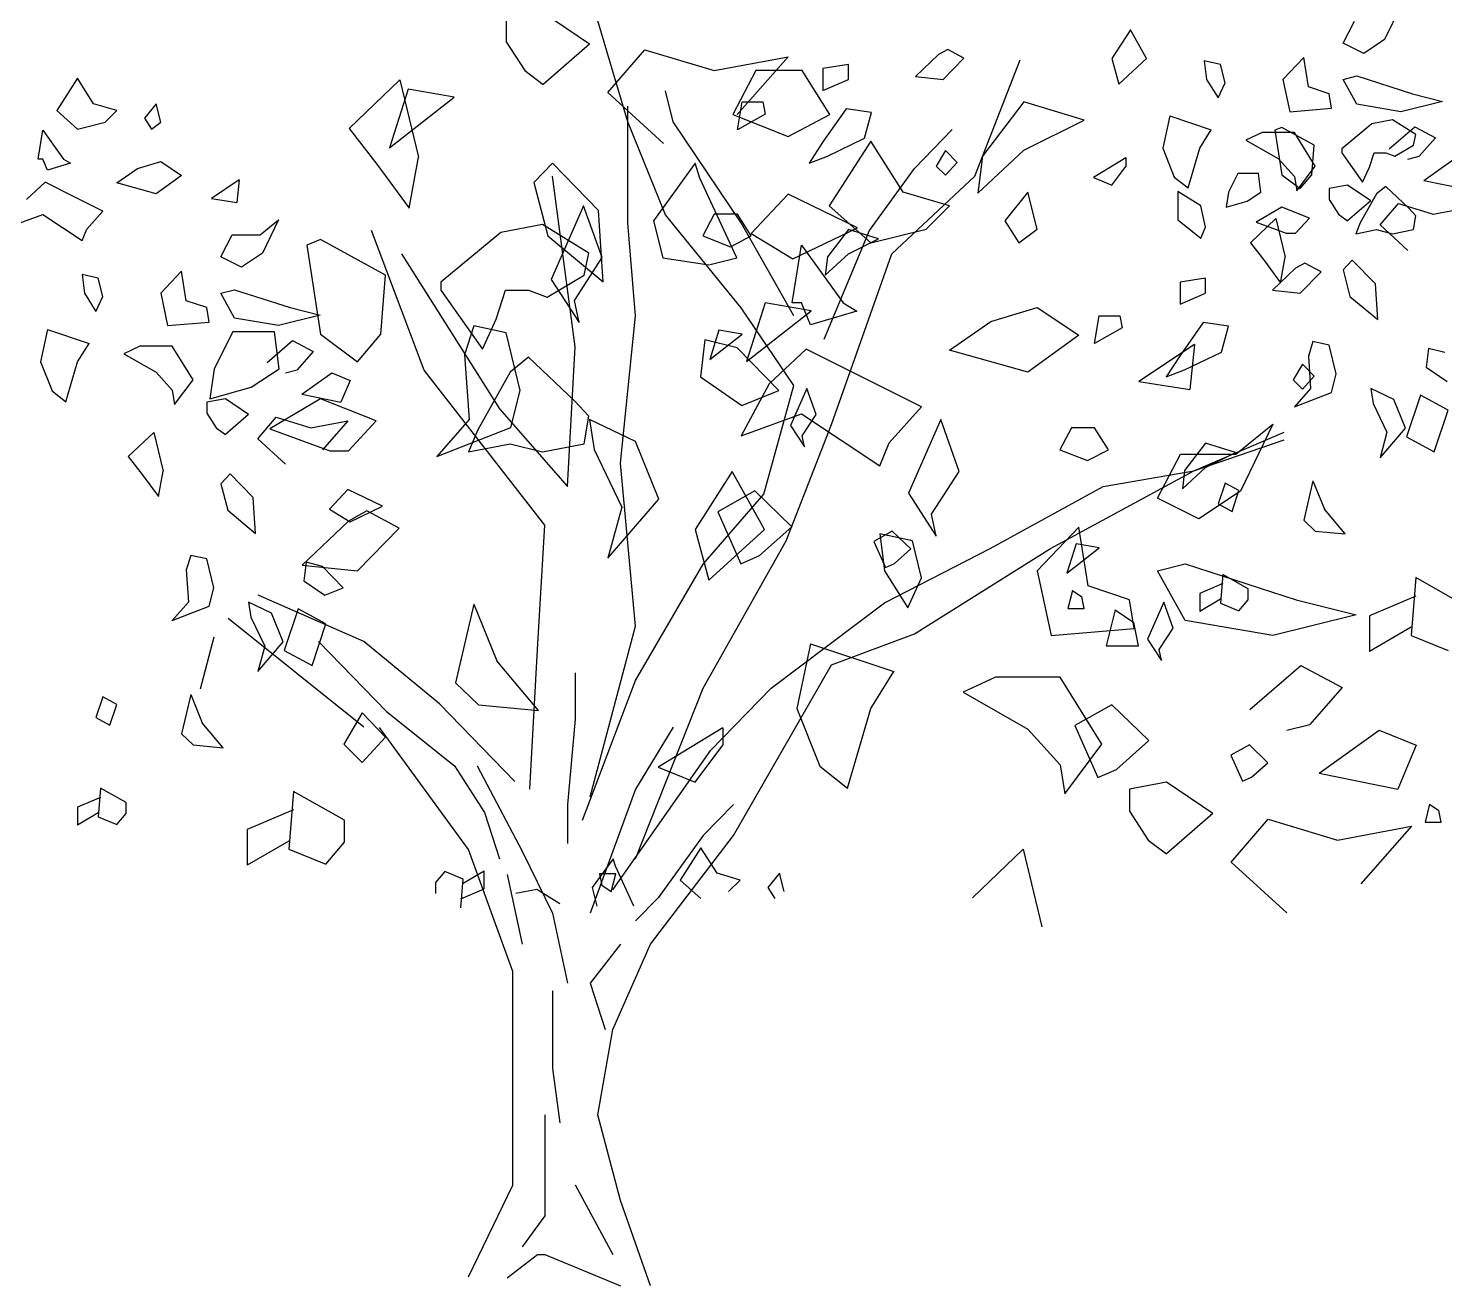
# Model space of a CAD drawing. Header units: millimetres. Extents: x 452.6 to 454.46, y 2596.55 to 2597.55.
# Drawn here: x 453.3054 to 453.7841, y 2596.5553 to 2596.9806 of the extents above; entities that cross this region are included whole.
import ezdxf

# ---------------------------------------------------------------- set-up
doc = ezdxf.new("R2010")
doc.units = ezdxf.units.MM
doc.header["$LTSCALE"] = 10
doc.layers.add('Vegetais', color=94, linetype='Continuous')

msp = doc.modelspace()

# ---------------------------------------------------------------- linework, layer by layer
at = {"layer": 'Vegetais'}
for p, q in [((453.76927, 2596.98807), (453.7638, 2596.97674)), ((453.4669, 2596.98344), (453.4669, 2596.97602)), ((453.49502, 2596.97524), (453.4794, 2596.98579)), ((453.50802, 2596.94894), (453.49783, 2596.98305)), ((453.74974, 2596.97557), (453.75365, 2596.98299)), ((453.67786, 2596.98007), (453.67161, 2596.9703)), ((453.68333, 2596.9703), (453.67786, 2596.98007)), ((453.4669, 2596.97602), (453.47315, 2596.96625)), ((453.49502, 2596.97524), (453.4794, 2596.96157)), ((453.50127, 2596.95883), (453.51377, 2596.97329)), ((453.51377, 2596.97329), (453.53721, 2596.96625)), ((453.61615, 2596.97343), (453.61302, 2596.97166)), ((453.62161, 2596.97049), (453.61615, 2596.97343)), ((453.75677, 2596.97205), (453.74974, 2596.97557)), ((453.7638, 2596.97674), (453.75677, 2596.97205)), ((453.53721, 2596.96625), (453.56221, 2596.97094)), ((453.56221, 2596.97094), (453.54502, 2596.95141)), ((453.58255, 2596.96835), (453.57396, 2596.96697)), ((453.58255, 2596.96327), (453.58255, 2596.96835)), ((453.61302, 2596.97166), (453.60521, 2596.96424)), ((453.61458, 2596.96327), (453.62161, 2596.97049)), ((453.62533, 2596.93057), (453.64061, 2596.96993)), ((453.67161, 2596.9703), (453.67396, 2596.96171)), ((453.67396, 2596.96171), (453.68333, 2596.9703)), ((453.70286, 2596.96952), (453.70365, 2596.96327)), ((453.70833, 2596.96835), (453.70286, 2596.96952)), ((453.7099, 2596.9621), (453.70833, 2596.96835)), ((453.73646, 2596.97069), (453.72943, 2596.96327)), ((453.73802, 2596.96072), (453.73646, 2596.97069)), ((453.32199, 2596.96364), (453.31496, 2596.95271)), ((453.32746, 2596.95505), (453.32199, 2596.96364)), ((453.43096, 2596.96313), (453.41377, 2596.94672)), ((453.43096, 2596.96313), (453.43721, 2596.93696)), ((453.47315, 2596.96625), (453.4794, 2596.96157)), ((453.55127, 2596.96625), (453.54346, 2596.95141)), ((453.5669, 2596.96625), (453.55127, 2596.96625)), ((453.57627, 2596.95141), (453.5669, 2596.96625)), ((453.57396, 2596.96697), (453.57396, 2596.95955)), ((453.57396, 2596.95955), (453.58255, 2596.96327)), ((453.60521, 2596.96424), (453.61458, 2596.96327)), ((453.70365, 2596.96327), (453.70755, 2596.95702)), ((453.72943, 2596.96327), (453.73177, 2596.95233)), ((453.74974, 2596.96327), (453.75443, 2596.96444)), ((453.75443, 2596.95486), (453.74974, 2596.96327)), ((453.75443, 2596.96444), (453.77318, 2596.95838)), ((453.43371, 2596.96002), (453.42746, 2596.9401)), ((453.44933, 2596.95729), (453.43371, 2596.96002)), ((453.52002, 2596.94164), (453.50127, 2596.95883)), ((453.52333, 2596.94894), (453.52077, 2596.95943)), ((453.70755, 2596.95702), (453.7099, 2596.9621)), ((453.74505, 2596.95838), (453.73802, 2596.96072)), ((453.74583, 2596.9535), (453.74505, 2596.95838)), ((453.77318, 2596.95838), (453.78333, 2596.95585)), ((453.33527, 2596.95271), (453.32746, 2596.95505)), ((453.34855, 2596.95505), (453.34465, 2596.95016)), ((453.35011, 2596.9488), (453.34855, 2596.95505)), ((453.42746, 2596.9401), (453.44933, 2596.95729)), ((453.54505, 2596.94627), (453.54661, 2596.95564)), ((453.54661, 2596.95564), (453.55365, 2596.95564)), ((453.55365, 2596.95564), (453.55443, 2596.95155)), ((453.6419, 2596.95571), (453.62783, 2596.93735)), ((453.66221, 2596.94946), (453.6419, 2596.95571)), ((453.73177, 2596.95233), (453.74583, 2596.9535)), ((453.76927, 2596.95233), (453.75443, 2596.95486)), ((453.78333, 2596.95585), (453.76927, 2596.95233)), ((453.31496, 2596.95271), (453.32199, 2596.94646)), ((453.32199, 2596.94646), (453.33136, 2596.9488)), ((453.33136, 2596.9488), (453.33527, 2596.95271)), ((453.34465, 2596.95016), (453.34699, 2596.94646)), ((453.34699, 2596.94646), (453.35011, 2596.9488)), ((453.54346, 2596.95141), (453.56221, 2596.94399)), ((453.55443, 2596.95155), (453.54505, 2596.94627)), ((453.56221, 2596.94399), (453.57627, 2596.95141)), ((453.58177, 2596.9533), (453.57396, 2596.94218)), ((453.59036, 2596.95213), (453.58177, 2596.9533)), ((453.58802, 2596.94335), (453.59036, 2596.95213)), ((453.6419, 2596.9393), (453.66221, 2596.94946)), ((453.69115, 2596.95096), (453.6888, 2596.94002)), ((453.69115, 2596.95096), (453.70521, 2596.94627)), ((453.76652, 2596.94958), (453.75949, 2596.94821)), ((453.77433, 2596.94469), (453.76652, 2596.94958)), ((453.30871, 2596.9363), (453.31027, 2596.94607)), ((453.31027, 2596.94607), (453.3173, 2596.9363)), ((453.41377, 2596.94672), (453.42315, 2596.93461)), ((453.60493, 2596.93319), (453.61768, 2596.94632)), ((453.7013, 2596.94002), (453.70521, 2596.94627)), ((453.7224, 2596.9453), (453.71693, 2596.94275)), ((453.73333, 2596.9453), (453.7224, 2596.9453)), ((453.72902, 2596.94704), (453.72668, 2596.94607)), ((453.72668, 2596.94607), (453.72902, 2596.93102)), ((453.73996, 2596.94099), (453.72902, 2596.94704)), ((453.74036, 2596.93397), (453.73333, 2596.9453)), ((453.75949, 2596.94821), (453.74933, 2596.93982)), ((453.76536, 2596.93983), (453.77396, 2596.94725)), ((453.77355, 2596.94099), (453.77433, 2596.94469)), ((453.77396, 2596.94725), (453.78099, 2596.94354)), ((453.57396, 2596.94218), (453.56927, 2596.93494)), ((453.57552, 2596.93729), (453.58802, 2596.94335)), ((453.59011, 2596.94236), (453.57605, 2596.92049)), ((453.60105, 2596.92518), (453.59011, 2596.94236)), ((453.61536, 2596.93924), (453.61224, 2596.93397)), ((453.61927, 2596.93514), (453.61536, 2596.93924)), ((453.62627, 2596.92485), (453.6419, 2596.9393)), ((453.6888, 2596.94002), (453.69271, 2596.93025)), ((453.6974, 2596.92655), (453.7013, 2596.94002)), ((453.71693, 2596.94275), (453.72786, 2596.9365)), ((453.73918, 2596.93102), (453.73996, 2596.94099)), ((453.74933, 2596.93982), (453.74933, 2596.93844)), ((453.7673, 2596.93727), (453.77355, 2596.94099)), ((453.78099, 2596.94354), (453.77552, 2596.93729)), ((453.31027, 2596.9363), (453.30871, 2596.9363)), ((453.31183, 2596.93258), (453.31027, 2596.9363)), ((453.31965, 2596.93493), (453.31183, 2596.93258)), ((453.3173, 2596.9363), (453.31965, 2596.93493)), ((453.3423, 2596.93318), (453.35011, 2596.93552)), ((453.35011, 2596.93552), (453.35715, 2596.93083)), ((453.42315, 2596.93461), (453.43408, 2596.91977)), ((453.43408, 2596.91977), (453.43721, 2596.93696)), ((453.48252, 2596.935), (453.47627, 2596.92836)), ((453.49815, 2596.91899), (453.48252, 2596.935)), ((453.53074, 2596.93494), (453.51668, 2596.91541)), ((453.5323, 2596.92986), (453.53074, 2596.93494)), ((453.56927, 2596.93494), (453.57552, 2596.93729)), ((453.61536, 2596.93085), (453.61927, 2596.93514)), ((453.62783, 2596.93735), (453.62627, 2596.92485)), ((453.6763, 2596.93671), (453.66536, 2596.93007)), ((453.6763, 2596.93671), (453.6763, 2596.93377)), ((453.72786, 2596.9365), (453.73333, 2596.93046)), ((453.74933, 2596.93844), (453.75636, 2596.92849)), ((453.75871, 2596.93357), (453.76027, 2596.93844)), ((453.76027, 2596.93844), (453.76418, 2596.93844)), ((453.76418, 2596.93844), (453.7673, 2596.93727)), ((453.77161, 2596.93632), (453.77552, 2596.93729)), ((453.77708, 2596.92908), (453.78724, 2596.93632)), ((453.33527, 2596.92829), (453.3423, 2596.93318)), ((453.35715, 2596.93083), (453.34855, 2596.92458)), ((453.49018, 2596.87284), (453.48255, 2596.93057)), ((453.61224, 2596.93397), (453.61536, 2596.93085)), ((453.66536, 2596.93007), (453.67161, 2596.92752)), ((453.67161, 2596.92752), (453.6763, 2596.93377)), ((453.69271, 2596.93025), (453.6974, 2596.92655)), ((453.71418, 2596.93141), (453.71105, 2596.92516)), ((453.72121, 2596.93141), (453.71418, 2596.93141)), ((453.72199, 2596.92516), (453.72121, 2596.93141)), ((453.72902, 2596.93102), (453.73527, 2596.92633)), ((453.73333, 2596.93046), (453.73411, 2596.92557)), ((453.73411, 2596.92557), (453.74036, 2596.93397)), ((453.73527, 2596.92633), (453.73918, 2596.93102)), ((453.75636, 2596.92849), (453.75871, 2596.93357)), ((453.31105, 2596.92849), (453.3048, 2596.92263)), ((453.32043, 2596.9238), (453.31105, 2596.92849)), ((453.34855, 2596.92458), (453.33527, 2596.92829)), ((453.37668, 2596.92927), (453.3673, 2596.92302)), ((453.37668, 2596.92927), (453.3759, 2596.92164)), ((453.47627, 2596.92836), (453.48096, 2596.91039)), ((453.61668, 2596.92049), (453.60105, 2596.92518)), ((453.64324, 2596.92518), (453.63543, 2596.91541)), ((453.64636, 2596.91268), (453.64324, 2596.92518)), ((453.70168, 2596.92047), (453.69386, 2596.92536)), ((453.69386, 2596.92536), (453.69386, 2596.91579)), ((453.71105, 2596.92516), (453.71027, 2596.92008)), ((453.7173, 2596.92204), (453.72199, 2596.92516)), ((453.7513, 2596.92752), (453.74505, 2596.92635)), ((453.74505, 2596.92635), (453.74505, 2596.92264)), ((453.75911, 2596.92225), (453.7513, 2596.92752)), ((453.76418, 2596.92711), (453.76105, 2596.92458)), ((453.77199, 2596.91969), (453.76418, 2596.92711)), ((453.77708, 2596.92908), (453.79036, 2596.92635)), ((453.33058, 2596.91872), (453.32043, 2596.9238)), ((453.3673, 2596.92302), (453.3759, 2596.92164)), ((453.49308, 2596.92057), (453.48215, 2596.89557)), ((453.49933, 2596.90299), (453.49308, 2596.92057)), ((453.56221, 2596.92446), (453.54971, 2596.91118)), ((453.58565, 2596.91313), (453.56221, 2596.92446)), ((453.57605, 2596.92049), (453.59011, 2596.90799)), ((453.60886, 2596.91268), (453.61668, 2596.92049)), ((453.70324, 2596.91325), (453.70168, 2596.92047)), ((453.71027, 2596.92008), (453.7173, 2596.92204)), ((453.72902, 2596.92008), (453.72043, 2596.915)), ((453.7384, 2596.91638), (453.72902, 2596.92008)), ((453.74505, 2596.92264), (453.74818, 2596.91775)), ((453.75911, 2596.92225), (453.7513, 2596.91541)), ((453.76105, 2596.92458), (453.75558, 2596.91482)), ((453.76224, 2596.91405), (453.76849, 2596.92127)), ((453.76849, 2596.92127), (453.78021, 2596.91775)), ((453.78021, 2596.91775), (453.79271, 2596.9201)), ((453.30011, 2596.91383), (453.31027, 2596.91755)), ((453.31027, 2596.91755), (453.32355, 2596.90875)), ((453.32511, 2596.91266), (453.33058, 2596.91872)), ((453.38371, 2596.91071), (453.38996, 2596.91579)), ((453.38996, 2596.91579), (453.38449, 2596.90446)), ((453.49971, 2596.89477), (453.49815, 2596.91899)), ((453.51668, 2596.91541), (453.5198, 2596.90291)), ((453.53724, 2596.91775), (453.53333, 2596.91033)), ((453.54505, 2596.91775), (453.53724, 2596.91775)), ((453.54974, 2596.91033), (453.54505, 2596.91775)), ((453.63543, 2596.91541), (453.64011, 2596.90799)), ((453.69386, 2596.91579), (453.70168, 2596.90954)), ((453.72708, 2596.91619), (453.71849, 2596.90799)), ((453.72708, 2596.91619), (453.73021, 2596.90311)), ((453.73371, 2596.9113), (453.7384, 2596.91638)), ((453.74818, 2596.91775), (453.7513, 2596.91541)), ((453.77433, 2596.91716), (453.77199, 2596.91969)), ((453.77355, 2596.91247), (453.77433, 2596.91716)), ((453.32355, 2596.90875), (453.32511, 2596.91266)), ((453.37043, 2596.90329), (453.37433, 2596.91071)), ((453.37433, 2596.91071), (453.38371, 2596.91071)), ((453.46511, 2596.9115), (453.4448, 2596.89471)), ((453.47918, 2596.91424), (453.46511, 2596.9115)), ((453.4948, 2596.90447), (453.47918, 2596.91424)), ((453.48096, 2596.91039), (453.49971, 2596.89477)), ((453.54971, 2596.91118), (453.56377, 2596.90258)), ((453.56377, 2596.90258), (453.58565, 2596.91313)), ((453.58255, 2596.91249), (453.57552, 2596.9033)), ((453.59271, 2596.90936), (453.58255, 2596.91249)), ((453.59011, 2596.90799), (453.60886, 2596.91268)), ((453.64011, 2596.90799), (453.64636, 2596.91268)), ((453.70168, 2596.90954), (453.70324, 2596.91325)), ((453.72043, 2596.915), (453.73058, 2596.9113)), ((453.73058, 2596.9113), (453.73371, 2596.9113)), ((453.75558, 2596.91482), (453.75402, 2596.9111)), ((453.75402, 2596.9111), (453.76105, 2596.91247)), ((453.76105, 2596.91247), (453.76652, 2596.9111)), ((453.77161, 2596.90546), (453.76224, 2596.91405)), ((453.76652, 2596.9111), (453.77355, 2596.91247)), ((453.40418, 2596.90916), (453.39949, 2596.90721)), ((453.39949, 2596.90721), (453.40418, 2596.87713)), ((453.42605, 2596.89705), (453.40418, 2596.90916)), ((453.53333, 2596.91033), (453.54271, 2596.90663)), ((453.54271, 2596.90663), (453.54974, 2596.91033)), ((453.56355, 2596.88768), (453.56668, 2596.90721)), ((453.56668, 2596.90721), (453.58074, 2596.88768)), ((453.58255, 2596.90429), (453.59271, 2596.90936)), ((453.71849, 2596.90799), (453.72318, 2596.90194)), ((453.37746, 2596.89977), (453.37043, 2596.90329)), ((453.38449, 2596.90446), (453.37746, 2596.89977)), ((453.48996, 2596.88854), (453.49933, 2596.90299)), ((453.49324, 2596.89705), (453.4948, 2596.90447)), ((453.5198, 2596.90291), (453.53543, 2596.90057)), ((453.53543, 2596.90057), (453.5448, 2596.90291)), ((453.57474, 2596.89705), (453.58255, 2596.90429)), ((453.57552, 2596.9033), (453.57474, 2596.89705)), ((453.72318, 2596.90194), (453.72865, 2596.89452)), ((453.72865, 2596.89452), (453.73021, 2596.90311)), ((453.73683, 2596.90114), (453.73371, 2596.89938)), ((453.7423, 2596.89821), (453.73683, 2596.90114)), ((453.75286, 2596.90213), (453.74974, 2596.89882)), ((453.76068, 2596.89413), (453.75286, 2596.90213)), ((453.32902, 2596.89607), (453.32355, 2596.89724)), ((453.32355, 2596.89724), (453.32433, 2596.89099)), ((453.33058, 2596.88982), (453.32902, 2596.89607)), ((453.35715, 2596.89841), (453.35011, 2596.89099)), ((453.35871, 2596.88844), (453.35715, 2596.89841)), ((453.42449, 2596.87713), (453.42605, 2596.89705)), ((453.48074, 2596.88963), (453.49324, 2596.89705)), ((453.70324, 2596.89607), (453.69465, 2596.89469)), ((453.70324, 2596.89099), (453.70324, 2596.89607)), ((453.73371, 2596.89938), (453.7259, 2596.89196)), ((453.73527, 2596.89099), (453.7423, 2596.89821)), ((453.74974, 2596.89882), (453.75208, 2596.88983)), ((453.37043, 2596.89099), (453.37511, 2596.89216)), ((453.37511, 2596.89216), (453.39386, 2596.8861)), ((453.4448, 2596.89471), (453.4448, 2596.89197)), ((453.4448, 2596.89197), (453.45886, 2596.87205)), ((453.46355, 2596.88221), (453.46668, 2596.89197)), ((453.46668, 2596.89197), (453.47449, 2596.89197)), ((453.47449, 2596.89197), (453.48074, 2596.88963)), ((453.48215, 2596.89557), (453.49152, 2596.88111)), ((453.69465, 2596.89469), (453.69465, 2596.88727)), ((453.7259, 2596.89196), (453.73527, 2596.89099)), ((453.76146, 2596.88202), (453.76068, 2596.89413)), ((453.32433, 2596.89099), (453.32824, 2596.88474)), ((453.32824, 2596.88474), (453.33058, 2596.88982)), ((453.35011, 2596.89099), (453.35246, 2596.88005)), ((453.36574, 2596.8861), (453.35871, 2596.88844)), ((453.37511, 2596.88258), (453.37043, 2596.89099)), ((453.49152, 2596.88111), (453.48996, 2596.88854)), ((453.5544, 2596.88774), (453.54815, 2596.86782)), ((453.57002, 2596.885), (453.5544, 2596.88774)), ((453.56668, 2596.88768), (453.56355, 2596.88768)), ((453.5698, 2596.88025), (453.56668, 2596.88768)), ((453.58074, 2596.88768), (453.58543, 2596.88494)), ((453.69465, 2596.88727), (453.70324, 2596.89099)), ((453.75208, 2596.88983), (453.76146, 2596.88202)), ((453.36652, 2596.88122), (453.36574, 2596.8861)), ((453.38996, 2596.88005), (453.37511, 2596.88258)), ((453.40402, 2596.88357), (453.38996, 2596.88005)), ((453.39386, 2596.8861), (453.40402, 2596.88357)), ((453.45886, 2596.87205), (453.46355, 2596.88221)), ((453.54815, 2596.86782), (453.57002, 2596.885)), ((453.58543, 2596.88494), (453.5698, 2596.88025)), ((453.63074, 2596.88143), (453.64636, 2596.88611)), ((453.64636, 2596.88611), (453.66043, 2596.87674)), ((453.66574, 2596.87399), (453.6673, 2596.88336)), ((453.6673, 2596.88336), (453.67433, 2596.88336)), ((453.67433, 2596.88336), (453.67511, 2596.87927)), ((453.31183, 2596.87868), (453.30949, 2596.86774)), ((453.31183, 2596.87868), (453.3259, 2596.87399)), ((453.35246, 2596.88005), (453.36652, 2596.88122)), ((453.37449, 2596.87791), (453.36824, 2596.86541)), ((453.38855, 2596.87791), (453.37449, 2596.87791)), ((453.39011, 2596.86541), (453.38855, 2596.87791)), ((453.40418, 2596.87713), (453.41668, 2596.86775)), ((453.41668, 2596.86775), (453.42449, 2596.87713)), ((453.45596, 2596.87993), (453.45283, 2596.87016)), ((453.4669, 2596.87758), (453.45596, 2596.87993)), ((453.47158, 2596.85805), (453.4669, 2596.87758)), ((453.5388, 2596.8785), (453.53568, 2596.86854)), ((453.53568, 2596.86854), (453.54661, 2596.87713)), ((453.54661, 2596.87713), (453.5388, 2596.8785)), ((453.61668, 2596.87166), (453.63074, 2596.88143)), ((453.67511, 2596.87927), (453.66574, 2596.87399)), ((453.70246, 2596.88102), (453.69465, 2596.86989)), ((453.71105, 2596.87985), (453.70246, 2596.88102)), ((453.70871, 2596.87107), (453.71105, 2596.87985)), ((453.32199, 2596.86774), (453.3259, 2596.87399)), ((453.34308, 2596.87302), (453.33761, 2596.87047)), ((453.35402, 2596.87302), (453.34308, 2596.87302)), ((453.36105, 2596.86169), (453.35402, 2596.87302)), ((453.38605, 2596.86755), (453.39465, 2596.87497)), ((453.39465, 2596.87497), (453.40168, 2596.87125)), ((453.53408, 2596.87524), (453.53252, 2596.86274)), ((453.54502, 2596.8725), (453.53408, 2596.87524)), ((453.55908, 2596.85805), (453.54502, 2596.8725)), ((453.66043, 2596.87674), (453.64324, 2596.86424)), ((453.69949, 2596.87361), (453.68074, 2596.86111)), ((453.69949, 2596.87361), (453.69793, 2596.85838)), ((453.73958, 2596.8746), (453.73802, 2596.86971)), ((453.74505, 2596.87343), (453.73958, 2596.8746)), ((453.7474, 2596.86366), (453.74505, 2596.87343)), ((453.77865, 2596.87225), (453.77786, 2596.866)), ((453.78411, 2596.87088), (453.77865, 2596.87225)), ((453.30949, 2596.86774), (453.3134, 2596.85797)), ((453.31808, 2596.85427), (453.32199, 2596.86774)), ((453.33761, 2596.87047), (453.34855, 2596.86422)), ((453.40168, 2596.87125), (453.39621, 2596.865)), ((453.45283, 2596.87016), (453.4544, 2596.84829)), ((453.47449, 2596.86932), (453.46824, 2596.86424)), ((453.49011, 2596.85447), (453.47449, 2596.86932)), ((453.56824, 2596.87205), (453.55574, 2596.86033)), ((453.58699, 2596.86268), (453.56824, 2596.87205)), ((453.64324, 2596.86424), (453.61668, 2596.87166)), ((453.69465, 2596.86989), (453.68996, 2596.86266)), ((453.69621, 2596.865), (453.70871, 2596.87107)), ((453.73802, 2596.86971), (453.7388, 2596.85877)), ((453.34855, 2596.86422), (453.35402, 2596.85818)), ((453.36824, 2596.86541), (453.36668, 2596.85525)), ((453.38074, 2596.85916), (453.39011, 2596.86541)), ((453.3923, 2596.86404), (453.39621, 2596.865)), ((453.39777, 2596.8568), (453.40793, 2596.86404)), ((453.40793, 2596.86404), (453.41418, 2596.86149)), ((453.46824, 2596.86424), (453.4573, 2596.84471)), ((453.53252, 2596.86274), (453.54658, 2596.85297)), ((453.6073, 2596.85252), (453.58699, 2596.86268)), ((453.68996, 2596.86266), (453.69621, 2596.865)), ((453.73605, 2596.86696), (453.73293, 2596.86169)), ((453.73996, 2596.86286), (453.73605, 2596.86696)), ((453.73605, 2596.85857), (453.73996, 2596.86286)), ((453.74583, 2596.85741), (453.7474, 2596.86366)), ((453.77786, 2596.866), (453.7849, 2596.86111)), ((453.3134, 2596.85797), (453.31808, 2596.85427)), ((453.35402, 2596.85818), (453.3548, 2596.85329)), ((453.3548, 2596.85329), (453.36105, 2596.86169)), ((453.36668, 2596.85525), (453.38074, 2596.85916)), ((453.41418, 2596.86149), (453.41105, 2596.85407)), ((453.46846, 2596.84555), (453.47158, 2596.85805)), ((453.55574, 2596.86033), (453.54636, 2596.84275)), ((453.54658, 2596.85297), (453.55908, 2596.85805)), ((453.56849, 2596.85877), (453.56302, 2596.84627)), ((453.57161, 2596.84999), (453.56849, 2596.85877)), ((453.68074, 2596.86111), (453.69793, 2596.85838)), ((453.73293, 2596.86169), (453.73605, 2596.85857)), ((453.7388, 2596.85877), (453.73333, 2596.85252)), ((453.75911, 2596.85877), (453.7599, 2596.85369)), ((453.76693, 2596.85507), (453.75911, 2596.85877)), ((453.37199, 2596.85524), (453.36574, 2596.85407)), ((453.36574, 2596.85407), (453.36574, 2596.85036)), ((453.3798, 2596.84997), (453.37199, 2596.85524)), ((453.40418, 2596.85525), (453.38699, 2596.8451)), ((453.39777, 2596.8568), (453.41105, 2596.85407)), ((453.42293, 2596.84783), (453.40418, 2596.85525)), ((453.4948, 2596.84939), (453.49011, 2596.85447)), ((453.73333, 2596.85252), (453.74583, 2596.85741)), ((453.7599, 2596.85369), (453.76458, 2596.84393)), ((453.7599, 2596.85369), (453.76458, 2596.84393)), ((453.77083, 2596.8453), (453.76693, 2596.85507)), ((453.7759, 2596.8565), (453.77121, 2596.84244)), ((453.78527, 2596.85143), (453.7759, 2596.8565)), ((453.36574, 2596.85036), (453.36886, 2596.84547)), ((453.3798, 2596.84997), (453.37199, 2596.84313)), ((453.38293, 2596.84177), (453.38918, 2596.84899)), ((453.38918, 2596.84899), (453.4009, 2596.84547)), ((453.4544, 2596.84829), (453.44346, 2596.83579)), ((453.49324, 2596.84002), (453.4948, 2596.84939)), ((453.49502, 2596.84829), (453.49658, 2596.83813)), ((453.51065, 2596.84086), (453.49502, 2596.84829)), ((453.54636, 2596.84275), (453.56668, 2596.85018)), ((453.56668, 2596.85018), (453.59324, 2596.8326)), ((453.56693, 2596.84275), (453.57161, 2596.84999)), ((453.59636, 2596.84041), (453.6073, 2596.85252)), ((453.61377, 2596.84829), (453.60283, 2596.82329)), ((453.62002, 2596.83071), (453.61377, 2596.84829)), ((453.78058, 2596.83736), (453.78527, 2596.85143)), ((453.34777, 2596.84391), (453.33918, 2596.83571)), ((453.34777, 2596.84391), (453.3509, 2596.83083)), ((453.36886, 2596.84547), (453.37199, 2596.84313)), ((453.38699, 2596.8451), (453.4073, 2596.83768)), ((453.4009, 2596.84547), (453.4134, 2596.84782)), ((453.4134, 2596.84782), (453.4048, 2596.83805)), ((453.41355, 2596.83768), (453.42293, 2596.84783)), ((453.44346, 2596.83579), (453.46846, 2596.84555)), ((453.4573, 2596.84471), (453.45418, 2596.83729)), ((453.56302, 2596.84627), (453.56771, 2596.83905)), ((453.65793, 2596.84547), (453.65402, 2596.83805)), ((453.66574, 2596.84547), (453.65793, 2596.84547)), ((453.67043, 2596.83805), (453.66574, 2596.84547)), ((453.69927, 2596.83086), (453.72986, 2596.84397)), ((453.71355, 2596.8365), (453.72605, 2596.84666)), ((453.72605, 2596.84666), (453.71511, 2596.824)), ((453.76224, 2596.83533), (453.77083, 2596.8453)), ((453.76458, 2596.84393), (453.76224, 2596.83533)), ((453.3923, 2596.83318), (453.38293, 2596.84177)), ((453.45418, 2596.83729), (453.46824, 2596.84002)), ((453.46824, 2596.84002), (453.47918, 2596.83729)), ((453.47918, 2596.83729), (453.49324, 2596.84002)), ((453.51846, 2596.82133), (453.51065, 2596.84086)), ((453.56771, 2596.83905), (453.56693, 2596.84275)), ((453.59324, 2596.8326), (453.59636, 2596.84041)), ((453.70324, 2596.84021), (453.69621, 2596.83102)), ((453.69927, 2596.83086), (453.72986, 2596.84136)), ((453.7134, 2596.83708), (453.70324, 2596.84021)), ((453.77121, 2596.84244), (453.78058, 2596.83736)), ((453.33918, 2596.83571), (453.34386, 2596.82966)), ((453.4073, 2596.83768), (453.41355, 2596.83768)), ((453.49658, 2596.83813), (453.50596, 2596.8186)), ((453.49658, 2596.83813), (453.50596, 2596.8186)), ((453.65402, 2596.83805), (453.6634, 2596.83435)), ((453.6634, 2596.83435), (453.67043, 2596.83805)), ((453.68699, 2596.82166), (453.6948, 2596.8365)), ((453.6948, 2596.8365), (453.71355, 2596.8365)), ((453.70324, 2596.832), (453.7134, 2596.83708)), ((453.34386, 2596.82966), (453.34933, 2596.82224)), ((453.34933, 2596.82224), (453.3509, 2596.83083)), ((453.37355, 2596.82985), (453.37043, 2596.82654)), ((453.38136, 2596.82185), (453.37355, 2596.82985)), ((453.54324, 2596.83064), (453.53074, 2596.81111)), ((453.55418, 2596.81111), (453.54324, 2596.83064)), ((453.61065, 2596.81625), (453.62002, 2596.83071)), ((453.69543, 2596.82477), (453.70324, 2596.832)), ((453.69621, 2596.83102), (453.69543, 2596.82477)), ((453.37043, 2596.82654), (453.37277, 2596.81755)), ((453.4134, 2596.82458), (453.40715, 2596.81794)), ((453.42511, 2596.81891), (453.4134, 2596.82458)), ((453.7099, 2596.82674), (453.70755, 2596.81971)), ((453.71458, 2596.82421), (453.7099, 2596.82674)), ((453.73958, 2596.82752), (453.73646, 2596.81424)), ((453.73958, 2596.82752), (453.74349, 2596.81796)), ((453.38215, 2596.80974), (453.38136, 2596.82185)), ((453.50127, 2596.80141), (453.51846, 2596.82133)), ((453.5509, 2596.82408), (453.5384, 2596.81705)), ((453.5634, 2596.81197), (453.5509, 2596.82408)), ((453.60283, 2596.82329), (453.61221, 2596.80883)), ((453.70105, 2596.81463), (453.68699, 2596.82166)), ((453.71511, 2596.824), (453.70105, 2596.81463)), ((453.70755, 2596.81971), (453.71224, 2596.81718)), ((453.71224, 2596.81718), (453.71458, 2596.82421)), ((453.37277, 2596.81755), (453.38215, 2596.80974)), ((453.40715, 2596.81794), (453.41418, 2596.81364)), ((453.4198, 2596.81736), (453.41355, 2596.81385)), ((453.41418, 2596.81364), (453.42511, 2596.81891)), ((453.43074, 2596.8115), (453.4198, 2596.81736)), ((453.50596, 2596.8186), (453.50127, 2596.80141)), ((453.5384, 2596.81705), (453.54621, 2596.79947)), ((453.61221, 2596.80883), (453.61065, 2596.81625)), ((453.75052, 2596.80955), (453.74349, 2596.81796)), ((453.41355, 2596.81385), (453.39793, 2596.799)), ((453.41668, 2596.79705), (453.43074, 2596.8115)), ((453.53074, 2596.81111), (453.53543, 2596.79393)), ((453.53543, 2596.79393), (453.55418, 2596.81111)), ((453.55246, 2596.80221), (453.5634, 2596.81197)), ((453.5974, 2596.81054), (453.59115, 2596.80702)), ((453.60365, 2596.80447), (453.5974, 2596.81054)), ((453.66043, 2596.81189), (453.64636, 2596.79705)), ((453.66355, 2596.79197), (453.66043, 2596.81189)), ((453.73646, 2596.81424), (453.74036, 2596.81054)), ((453.74036, 2596.81054), (453.75052, 2596.80955)), ((453.59115, 2596.80702), (453.59505, 2596.79822)), ((453.60418, 2596.80721), (453.59324, 2596.80955)), ((453.59324, 2596.80955), (453.5948, 2596.79705)), ((453.6073, 2596.79471), (453.60418, 2596.80721)), ((453.65949, 2596.80622), (453.65636, 2596.79625)), ((453.6673, 2596.80485), (453.65949, 2596.80622)), ((453.36027, 2596.80232), (453.35871, 2596.79743)), ((453.36574, 2596.80114), (453.36027, 2596.80232)), ((453.36808, 2596.79138), (453.36574, 2596.80114)), ((453.54621, 2596.79947), (453.55246, 2596.80221)), ((453.59818, 2596.7996), (453.60365, 2596.80447)), ((453.65636, 2596.79625), (453.6673, 2596.80485)), ((453.35871, 2596.79743), (453.35949, 2596.78649)), ((453.39793, 2596.799), (453.41668, 2596.79705)), ((453.39933, 2596.79997), (453.39855, 2596.79372)), ((453.4048, 2596.7986), (453.39933, 2596.79997)), ((453.41183, 2596.79138), (453.4048, 2596.7986)), ((453.5948, 2596.79705), (453.60261, 2596.78455)), ((453.59505, 2596.79822), (453.59818, 2596.7996)), ((453.64636, 2596.79705), (453.65105, 2596.77518)), ((453.68699, 2596.79705), (453.69636, 2596.79939)), ((453.69636, 2596.78025), (453.68699, 2596.79705)), ((453.69636, 2596.79939), (453.73386, 2596.78729)), ((453.70911, 2596.79588), (453.70833, 2596.78611)), ((453.71771, 2596.791), (453.70911, 2596.79588)), ((453.36652, 2596.78513), (453.36808, 2596.79138)), ((453.39855, 2596.79372), (453.40558, 2596.78883)), ((453.40558, 2596.78883), (453.41183, 2596.79138)), ((453.60261, 2596.78455), (453.6073, 2596.79471)), ((453.67761, 2596.78729), (453.66355, 2596.79197)), ((453.70911, 2596.79275), (453.7013, 2596.78944)), ((453.71771, 2596.78729), (453.71771, 2596.791)), ((453.77433, 2596.79479), (453.77277, 2596.77525)), ((453.79152, 2596.78502), (453.77433, 2596.79479)), ((453.35949, 2596.78649), (453.35402, 2596.78024)), ((453.3798, 2596.78649), (453.38058, 2596.78141)), ((453.38761, 2596.78279), (453.3798, 2596.78649)), ((453.4188, 2596.77313), (453.38308, 2596.78887)), ((453.65833, 2596.79041), (453.65677, 2596.78436)), ((453.65833, 2596.79041), (453.66146, 2596.78827)), ((453.66224, 2596.78436), (453.66146, 2596.78827)), ((453.67918, 2596.77752), (453.67761, 2596.78729)), ((453.68918, 2596.78649), (453.68371, 2596.77399)), ((453.6923, 2596.77771), (453.68918, 2596.78649)), ((453.7013, 2596.78944), (453.7013, 2596.78338)), ((453.70833, 2596.78749), (453.7013, 2596.78338)), ((453.70833, 2596.78611), (453.71458, 2596.78358)), ((453.71458, 2596.78358), (453.71771, 2596.78729)), ((453.73386, 2596.78729), (453.75418, 2596.78221)), ((453.77433, 2596.78854), (453.75871, 2596.78189)), ((453.35402, 2596.78024), (453.36652, 2596.78513)), ((453.38058, 2596.78141), (453.38527, 2596.77164)), ((453.38058, 2596.78141), (453.38527, 2596.77164)), ((453.39152, 2596.77302), (453.38761, 2596.78279)), ((453.39658, 2596.78422), (453.3919, 2596.77016)), ((453.40596, 2596.77914), (453.39658, 2596.78422)), ((453.65677, 2596.78436), (453.66224, 2596.78436)), ((453.67277, 2596.78385), (453.66965, 2596.77174)), ((453.67277, 2596.78385), (453.67902, 2596.77955)), ((453.75418, 2596.78221), (453.72605, 2596.77518)), ((453.75871, 2596.78189), (453.75871, 2596.76979)), ((453.4188, 2596.74426), (453.3729, 2596.781)), ((453.40127, 2596.76508), (453.40596, 2596.77914)), ((453.65105, 2596.77518), (453.67918, 2596.77752)), ((453.68058, 2596.77174), (453.67902, 2596.77955)), ((453.68761, 2596.77047), (453.6923, 2596.77771)), ((453.72605, 2596.77518), (453.69636, 2596.78025)), ((453.77277, 2596.77799), (453.75871, 2596.76979)), ((453.36355, 2596.75721), (453.36824, 2596.77479)), ((453.38293, 2596.76305), (453.39152, 2596.77302)), ((453.38527, 2596.77164), (453.38293, 2596.76305)), ((453.40349, 2596.77313), (453.42643, 2596.74951)), ((453.5698, 2596.77244), (453.56511, 2596.75057)), ((453.5698, 2596.77244), (453.59793, 2596.76307)), ((453.66965, 2596.77174), (453.68058, 2596.77174)), ((453.68371, 2596.77399), (453.6884, 2596.76677)), ((453.77277, 2596.77525), (453.78527, 2596.77018)), ((453.3919, 2596.77016), (453.40127, 2596.76508)), ((453.6884, 2596.76677), (453.68761, 2596.77047)), ((453.59011, 2596.75057), (453.59793, 2596.76307)), ((453.71824, 2596.75018), (453.73543, 2596.76502)), ((453.73543, 2596.76502), (453.74949, 2596.7576)), ((453.6323, 2596.76111), (453.62136, 2596.75604)), ((453.65418, 2596.76111), (453.6323, 2596.76111)), ((453.66824, 2596.73846), (453.65418, 2596.76111)), ((453.74949, 2596.7576), (453.73855, 2596.7451)), ((453.33058, 2596.75446), (453.32824, 2596.74743)), ((453.33527, 2596.75193), (453.33058, 2596.75446)), ((453.36027, 2596.75524), (453.35715, 2596.74196)), ((453.36027, 2596.75524), (453.36418, 2596.74568)), ((453.62136, 2596.75604), (453.64324, 2596.74354)), ((453.33293, 2596.74489), (453.33527, 2596.75193)), ((453.41824, 2596.749), (453.41199, 2596.73846)), ((453.42605, 2596.7408), (453.41824, 2596.749)), ((453.56511, 2596.75057), (453.57293, 2596.73104)), ((453.5823, 2596.72361), (453.59011, 2596.75057)), ((453.67158, 2596.7518), (453.65908, 2596.74477)), ((453.68408, 2596.73969), (453.67158, 2596.7518)), ((453.32824, 2596.74743), (453.33293, 2596.74489)), ((453.37121, 2596.73727), (453.36418, 2596.74568)), ((453.64324, 2596.74354), (453.65418, 2596.73143)), ((453.65908, 2596.74477), (453.6669, 2596.72719)), ((453.73074, 2596.74314), (453.73855, 2596.7451)), ((453.74168, 2596.72869), (453.76199, 2596.74314)), ((453.76199, 2596.74314), (453.77449, 2596.73807)), ((453.35715, 2596.74196), (453.36105, 2596.73825)), ((453.36105, 2596.73825), (453.37121, 2596.73727)), ((453.41199, 2596.73846), (453.41824, 2596.73221)), ((453.41824, 2596.73221), (453.42605, 2596.7408)), ((453.65574, 2596.72166), (453.66824, 2596.73846)), ((453.67315, 2596.72993), (453.68408, 2596.73969)), ((453.71808, 2596.73825), (453.71183, 2596.73474)), ((453.72433, 2596.73219), (453.71808, 2596.73825)), ((453.77449, 2596.73807), (453.76824, 2596.72322)), ((453.71183, 2596.73474), (453.71574, 2596.72594)), ((453.57293, 2596.73104), (453.5823, 2596.72361)), ((453.65418, 2596.73143), (453.65574, 2596.72166)), ((453.6669, 2596.72719), (453.67315, 2596.72993)), ((453.71886, 2596.72732), (453.72433, 2596.73219)), ((453.74168, 2596.72869), (453.76824, 2596.72322)), ((453.69011, 2596.72557), (453.67761, 2596.72322)), ((453.70574, 2596.71502), (453.69011, 2596.72557)), ((453.71574, 2596.72594), (453.71886, 2596.72732)), ((453.3298, 2596.72047), (453.32199, 2596.71716)), ((453.3298, 2596.7236), (453.32902, 2596.71383)), ((453.3384, 2596.71872), (453.3298, 2596.7236)), ((453.39502, 2596.7225), (453.39346, 2596.70297)), ((453.41221, 2596.71274), (453.39502, 2596.7225)), ((453.67761, 2596.72322), (453.67761, 2596.7158)), ((453.32199, 2596.71716), (453.32199, 2596.7111)), ((453.32902, 2596.71521), (453.32199, 2596.7111)), ((453.33527, 2596.7113), (453.3384, 2596.715)), ((453.3384, 2596.715), (453.3384, 2596.71872)), ((453.39502, 2596.71625), (453.3794, 2596.70961)), ((453.67761, 2596.7158), (453.68386, 2596.70604)), ((453.70574, 2596.71502), (453.69011, 2596.70135)), ((453.77902, 2596.71813), (453.77746, 2596.71208)), ((453.77902, 2596.71813), (453.78215, 2596.71599)), ((453.78293, 2596.71208), (453.78215, 2596.71599)), ((453.32902, 2596.71383), (453.33527, 2596.7113)), ((453.3794, 2596.70961), (453.3794, 2596.6975)), ((453.41221, 2596.70532), (453.41221, 2596.71274)), ((453.71199, 2596.69861), (453.72449, 2596.71307)), ((453.72449, 2596.71307), (453.74793, 2596.70604)), ((453.74793, 2596.70604), (453.77293, 2596.71072)), ((453.77293, 2596.71072), (453.75574, 2596.69119)), ((453.77746, 2596.71208), (453.78293, 2596.71208)), ((453.39346, 2596.70571), (453.3794, 2596.6975)), ((453.40596, 2596.69789), (453.41221, 2596.70532)), ((453.68386, 2596.70604), (453.69011, 2596.70135)), ((453.39346, 2596.70297), (453.40596, 2596.69789)), ((453.64168, 2596.70291), (453.62449, 2596.6865)), ((453.64168, 2596.70291), (453.64793, 2596.67674)), ((453.73074, 2596.68143), (453.71199, 2596.69861)), ((453.55927, 2596.69483), (453.55536, 2596.68994)), ((453.56083, 2596.68858), (453.55927, 2596.69483)), ((453.55536, 2596.68994), (453.55771, 2596.68624))]:
    msp.add_line(p, q, dxfattribs=at)
at = {"layer": 'Vegetais', "color": 34}
for p, q in [((453.50802, 2596.91482), (453.50802, 2596.95418)), ((453.52077, 2596.91745), (453.50802, 2596.94894)), ((453.54627, 2596.91482), (453.52333, 2596.94894)), ((453.5448, 2596.90291), (453.5323, 2596.92986)), ((453.58965, 2596.9122), (453.60493, 2596.93319)), ((453.59727, 2596.90433), (453.62533, 2596.93057)), ((453.54627, 2596.88597), (453.52077, 2596.91745)), ((453.43918, 2596.86497), (453.42133, 2596.9122)), ((453.51058, 2596.88334), (453.50802, 2596.91482)), ((453.56415, 2596.88334), (453.54627, 2596.91482)), ((453.57433, 2596.87547), (453.58965, 2596.9122)), ((453.43155, 2596.90433), (453.46468, 2596.85185)), ((453.5769, 2596.8466), (453.59727, 2596.90433)), ((453.50549, 2596.83348), (453.51058, 2596.88334)), ((453.56415, 2596.85972), (453.54627, 2596.88597)), ((453.48765, 2596.82561), (453.49018, 2596.87284)), ((453.47999, 2596.81249), (453.43918, 2596.86497)), ((453.55393, 2596.82298), (453.56415, 2596.85972)), ((453.46468, 2596.85185), (453.48765, 2596.82561)), ((453.56158, 2596.80724), (453.5769, 2596.8466)), ((453.51058, 2596.77837), (453.50549, 2596.83348)), ((453.65083, 2596.80461), (453.69927, 2596.83086)), ((453.66868, 2596.82561), (453.69927, 2596.83086)), ((453.63043, 2596.80461), (453.66868, 2596.82561)), ((453.53352, 2596.79936), (453.55393, 2596.82298)), ((453.47743, 2596.7705), (453.47999, 2596.81249)), ((453.53352, 2596.75738), (453.56158, 2596.80724)), ((453.59474, 2596.78625), (453.63043, 2596.80461)), ((453.60493, 2596.77575), (453.65083, 2596.80461)), ((453.51058, 2596.76), (453.53352, 2596.79936)), ((453.55649, 2596.75738), (453.59474, 2596.78625)), ((453.45596, 2596.78579), (453.44971, 2596.75922)), ((453.45596, 2596.78579), (453.46377, 2596.76664)), ((453.49527, 2596.72064), (453.51058, 2596.77837)), ((453.4443, 2596.75213), (453.4188, 2596.77313)), ((453.5769, 2596.76525), (453.60493, 2596.77575)), ((453.4749, 2596.72327), (453.47743, 2596.7705)), ((453.47783, 2596.74985), (453.46377, 2596.76664)), ((453.49018, 2596.76263), (453.49018, 2596.74689)), ((453.54374, 2596.70752), (453.5769, 2596.76525)), ((453.44971, 2596.75922), (453.45752, 2596.7518)), ((453.49274, 2596.71277), (453.51058, 2596.76)), ((453.51058, 2596.69965), (453.53352, 2596.75738)), ((453.53608, 2596.73639), (453.55649, 2596.75738)), ((453.42643, 2596.74951), (453.4494, 2596.73114)), ((453.4698, 2596.72589), (453.4443, 2596.75213)), ((453.45752, 2596.7518), (453.47783, 2596.74985)), ((453.45415, 2596.70282), (453.42405, 2596.74411)), ((453.49018, 2596.74689), (453.48765, 2596.71802)), ((453.52333, 2596.74426), (453.51058, 2596.72327)), ((453.54011, 2596.74393), (453.51824, 2596.73064)), ((453.54011, 2596.74393), (453.54011, 2596.73807)), ((453.53074, 2596.72557), (453.54011, 2596.73807)), ((453.50293, 2596.68915), (453.53608, 2596.73639)), ((453.4494, 2596.73114), (453.45958, 2596.71539)), ((453.45705, 2596.73114), (453.47233, 2596.70228)), ((453.51824, 2596.73064), (453.53074, 2596.72557)), ((453.51058, 2596.72327), (453.50293, 2596.70228)), ((453.45958, 2596.71539), (453.46468, 2596.69965)), ((453.48765, 2596.71802), (453.48765, 2596.7049)), ((453.54374, 2596.71802), (453.53352, 2596.70752)), ((453.51568, 2596.67079), (453.54374, 2596.70752)), ((453.53352, 2596.70752), (453.51824, 2596.68653)), ((453.46918, 2596.66154), (453.45415, 2596.70282)), ((453.47233, 2596.70228), (453.48255, 2596.68129)), ((453.50293, 2596.70228), (453.49527, 2596.68129)), ((453.53271, 2596.70343), (453.52568, 2596.69249)), ((453.53818, 2596.69483), (453.53271, 2596.70343)), ((453.44611, 2596.69536), (453.44299, 2596.69166)), ((453.45236, 2596.69283), (453.44611, 2596.69536)), ((453.45236, 2596.69146), (453.4594, 2596.69557)), ((453.4594, 2596.6895), (453.4594, 2596.69557)), ((453.50302, 2596.69971), (453.49599, 2596.68994)), ((453.5038, 2596.69718), (453.50302, 2596.69971)), ((453.51005, 2596.68369), (453.5038, 2596.69718)), ((453.44299, 2596.69166), (453.44299, 2596.68794)), ((453.45158, 2596.68307), (453.45236, 2596.69283)), ((453.46724, 2596.6944), (453.47233, 2596.67079)), ((453.49846, 2596.69458), (453.49924, 2596.69068)), ((453.50393, 2596.69458), (453.49846, 2596.69458)), ((453.50236, 2596.68854), (453.49924, 2596.69068)), ((453.50236, 2596.68854), (453.50393, 2596.69458)), ((453.52568, 2596.69249), (453.53271, 2596.68624)), ((453.54599, 2596.69249), (453.53818, 2596.69483)), ((453.54208, 2596.68858), (453.54599, 2596.69249)), ((453.45158, 2596.68619), (453.4594, 2596.6895)), ((453.47724, 2596.68936), (453.47021, 2596.68799)), ((453.48505, 2596.68447), (453.47724, 2596.68936)), ((453.49599, 2596.68994), (453.49755, 2596.68369)), ((453.51824, 2596.68653), (453.51058, 2596.67866)), ((453.48255, 2596.68129), (453.48765, 2596.65767)), ((453.50549, 2596.67079), (453.49527, 2596.65767)), ((453.50293, 2596.64192), (453.51568, 2596.67079)), ((453.46918, 2596.62025), (453.46918, 2596.66154)), ((453.49527, 2596.65767), (453.5004, 2596.64192)), ((453.48255, 2596.65504), (453.48255, 2596.6288)), ((453.49783, 2596.61306), (453.50293, 2596.64192)), ((453.48255, 2596.6288), (453.48508, 2596.61043)), ((453.46918, 2596.58928), (453.46918, 2596.62025)), ((453.47999, 2596.61306), (453.47999, 2596.59468)), ((453.50549, 2596.58419), (453.49783, 2596.61306)), ((453.47999, 2596.59468), (453.47999, 2596.57894)), ((453.45415, 2596.55832), (453.46918, 2596.58928)), ((453.49018, 2596.58944), (453.50293, 2596.56582)), ((453.51568, 2596.55532), (453.50549, 2596.58419)), ((453.47999, 2596.57894), (453.47233, 2596.56845)), ((453.46724, 2596.55795), (453.47743, 2596.56582)), ((453.47743, 2596.56582), (453.47999, 2596.56582)), ((453.47999, 2596.56582), (453.50549, 2596.55532))]:
    msp.add_line(p, q, dxfattribs=at)

doc.saveas('drawing.dxf')
